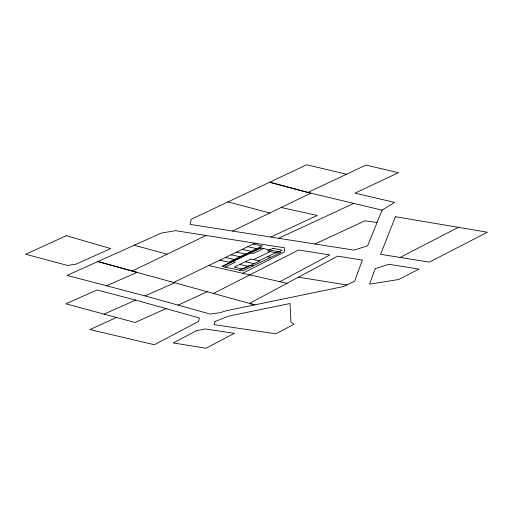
<?xml version="1.0" encoding="UTF-8"?>
<svg xmlns="http://www.w3.org/2000/svg" width="513" height="513" viewBox="0 0 513 513"><rect width="100%" height="100%" fill="white"/><g stroke="black" fill="none" stroke-linecap="round" stroke-linejoin="round"><path stroke-width="0.77" d="M232.536 231.049L310.801 193.157L269.665 182.243L307.838 192.446L365.929 165.09L398.415 172.689L354.996 193.151L394.542 202.372L382.082 210.15L367.622 245.804L353.983 250.12L190.111 224.386L191.234 219.275L306.684 164.756L346.512 174.234M279.918 281.688L329.821 254.942L298.515 250.023L213.466 293.468M400.102 257.443L458.398 227.323M242.739 273.269L284.234 252.069L284.773 247.856L175.472 230.67L161.21 233.126L67.056 275.398L145.089 295.905L210.074 314.039L219.962 312.712L225.938 310.827L343.556 286.517L354.675 281.118L362.39 260.059L337.663 256.173L249.51 303.414L254.788 304.863L97.887 261.566L137.042 272.365L106.557 285.818M173.631 282.471L255.044 243.181M222.501 266.536L260.937 247.991M225.072 267.093L235.364 262.124L232.793 261.572M263.509 248.542L253.217 253.512L250.645 252.954M253.537 259.649L270.274 251.575M239.494 270.197L249.786 265.234L252.973 265.92M258.95 260.816L277.931 251.652M132.149 271.024L206.027 235.473M270.729 237.038L317.239 215.466L281.188 207.502M278.623 238.282L353.816 203.411M314.944 243.989L364.923 220.814L377.074 222.514M116.38 317.457L89.942 329.577L154.33 344.717L198.557 321.478L199.429 317.964L135.663 300.086L97.085 289.992L65.824 303.786L135.054 322.504L166.071 308.608M178.088 305.113L207.22 291.737M104.03 314.11L135.663 300.086M145.089 295.905L174.715 282.772M298.438 277.193L346.794 284.946M253.307 244.021L262.316 245.964L228.849 262.111L219.833 260.168M247.728 246.715L256.737 248.658M242.149 249.401L251.158 251.344M267.639 256.622L270.826 257.308M236.57 252.095L245.58 254.038M230.991 254.788L240.001 256.731M225.412 257.481L234.428 259.424M245.24 261.752L254.256 263.695M239.661 264.445L248.677 266.388M208.676 265.554L287.049 283.304M307.838 192.446L382.082 210.15M227.977 201.923L269.838 212.985M134.239 245.24L167.103 254.204M375.279 268.607L369.565 284.176L398.672 279.502L419.012 269.113L388.969 264.291L375.279 268.607M215.127 321.504L213.959 324.601L275.808 333.848L293.968 324.267L290.935 322.1L289.999 303.504L228.606 316.149L215.127 321.504M395.459 216.73L380.582 254.313L429.387 262.149L487.35 232.203L395.459 216.73M196.601 330.673L173.144 342.934L206.053 348.244L234.377 333.315L205.187 328.955L196.601 330.673M260.322 247.856L221.885 266.401L242.681 270.883L281.118 252.338L260.322 247.856M250.819 259.065L234.082 267.138L243.098 269.081L259.834 261.002L250.819 259.065M273.134 248.292L267.555 250.985L276.571 252.928L282.15 250.235L273.134 248.292M66.35 235.704L25.65 254.243L67.517 265.439L76.014 264.163L110.763 248.568L66.35 235.704"/></g></svg>
